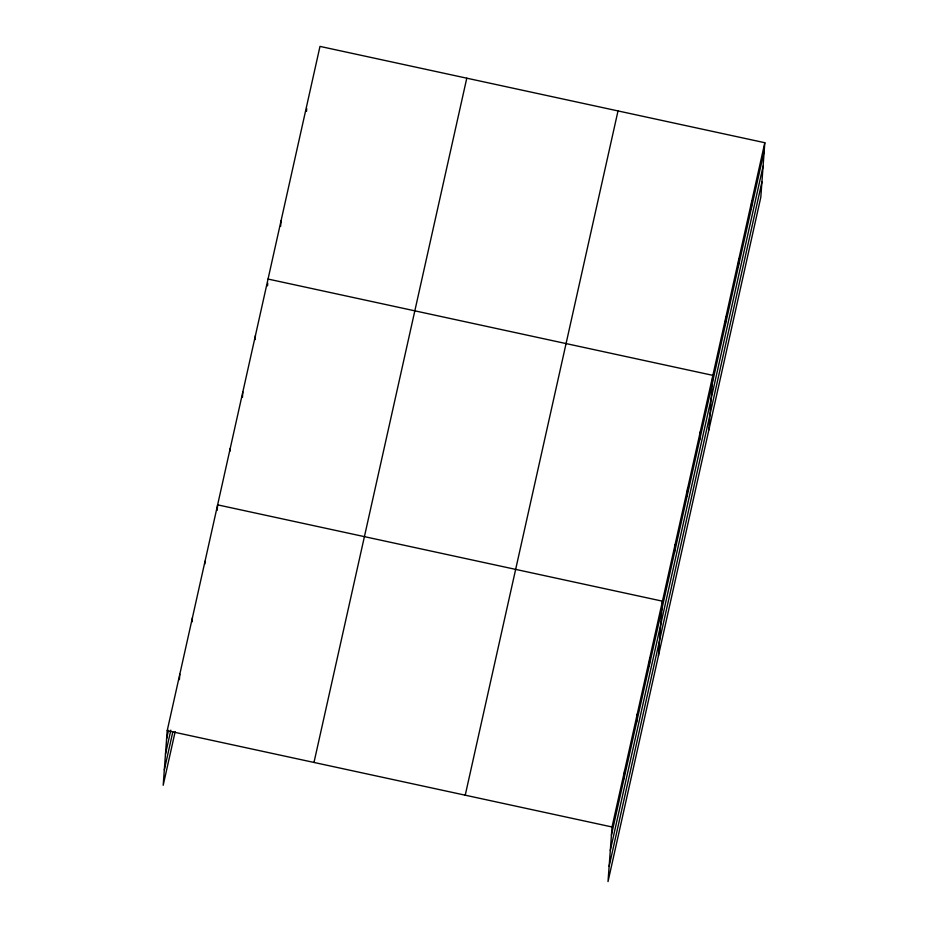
<?xml version="1.0" encoding="UTF-8"?>
<svg xmlns="http://www.w3.org/2000/svg" width="928" height="928" viewBox="0 0 928 928"><rect width="100%" height="100%" fill="white"/><g stroke="black" fill="none" stroke-linecap="round" stroke-linejoin="round"><path stroke-width="1.39" d="M764.811 142.715L612.028 826.976L608.014 881.6L760.798 197.328L764.811 142.715L319.986 46.4L167.202 730.672L163.189 785.285L175.16 731.658M179.406 679.644L179.8 674.215M192.108 621.83L192.409 617.758M204.81 564.027L205.018 561.312M217.222 510.284L217.616 504.855L662.441 601.17L658.428 655.794M230.028 451.124L230.225 448.41M242.428 397.381L242.834 391.952M255.13 339.578L255.432 335.507M267.542 285.836L267.74 283.121M280.627 226.316L281.022 220.887M306.507 111.348L306.704 108.634M624.034 778.673L624.625 770.53M636.631 722.216L637.234 714.073M649.24 665.77L649.844 657.627M674.447 552.868L675.05 544.724M687.056 496.41L687.66 488.267M699.666 439.953L700.257 431.822M708.853 429.989L712.866 375.364L268.041 279.05M725.255 325.345L725.847 317.202M738.236 267.183L738.839 259.04M751.228 209.02L751.819 200.877M166.599 738.804L168.49 730.336M165.474 754.151L170.833 730.15M164.314 769.95L172.828 731.844M313.989 762.445L466.784 78.184M465.23 795.203L618.013 110.931M611.424 835.119L764.208 150.858M610.299 850.466L763.083 166.193M609.139 866.265L761.923 181.992M167.202 730.672L612.028 826.976"/></g></svg>
